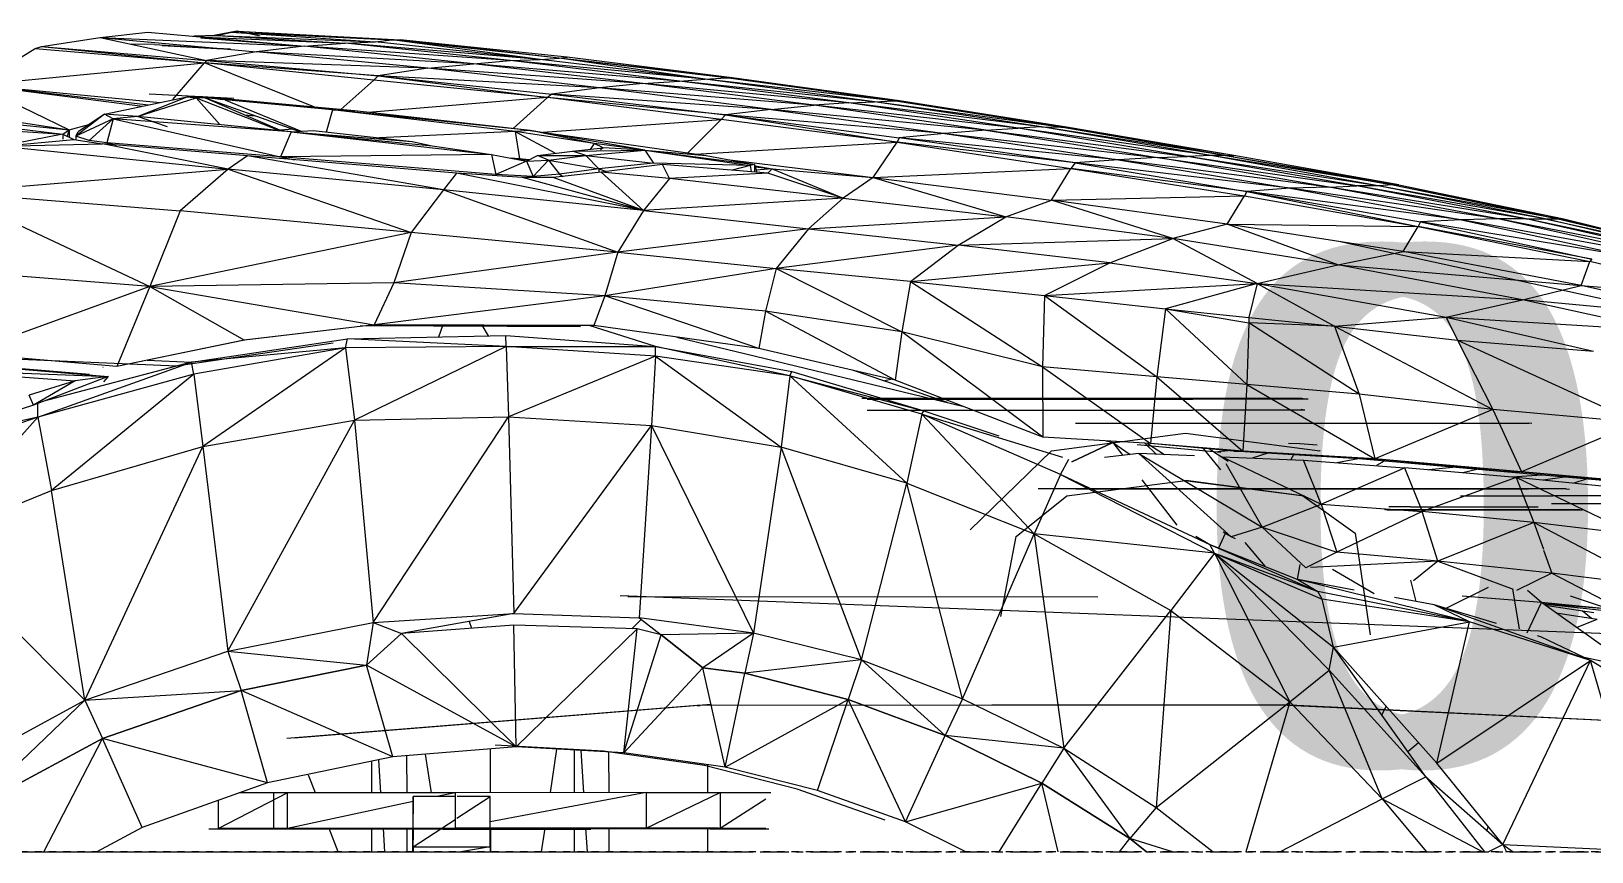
# Model space of a CAD drawing. Header units: inches. Extents: x -4169 to 1217, y -214 to 588.
# Drawn here: x -1953.85 to -1926.53, y 0 to 14.37 of the extents above; entities that cross this region are included whole.
import ezdxf

# ---------------------------------------------------------------- set-up
doc = ezdxf.new("R2010")
doc.units = ezdxf.units.IN
doc.header["$MEASUREMENT"] = 0
doc.linetypes.add('Aligning Line 1_8_', pattern=[0.25, 0.125, -0.125])
doc.linetypes.add('Grid Line 1_2_', pattern=[0.875, 0.5, -0.125, 0.125, -0.125])
for name, color, linetype, lineweight in [('0-1', 7, 'Continuous', 5), ('0-3', 7, 'Continuous', 9), ('A-FLOR-LEVL', 51, 'Continuous', 9), ('A-FLOR-LEVL-1', 51, 'Grid Line 1_2_', 9), ('A-GENM', 5, 'Continuous', 9), ('C-TOPO', 7, 'Continuous', 9), ('G-ANNO-SYMB', 111, 'Aligning Line 1_8_', 9), ('G-ANNO-SYMB-2', 147, 'Aligning Line 1_8_', 9)]:
    doc.layers.add(name, color=color, linetype=linetype, lineweight=lineweight)
doc.styles.add('Century Gothic', font='ufonts.com_century-gothic.ttf', dxfattribs={"height": 9})

# ---------------------------------------------------------------- blocks, each defined once
blk = doc.blocks.new('CTR - 2nd Phase_rvt-1-BUILDING ELEVATION - COURTYARD - LOOKING EAST')
at = {"layer": 'A-FLOR-LEVL', "insert": (-1932.82, 10.551), "char_height": 9, "width": 129.987, "attachment_point": 1, "style": 'Century Gothic'}
blk.add_mtext('0\' - 0" - 1ST FLOOR', dxfattribs=at)
blk = doc.blocks.new('Land_Rover_Evoque_-_SUV_Car_Vehicle_Automobile_13067 - Land Rover EVOQUE_dwg-1230547-BUILDING ELEVATION - COURTYARD - LOOKING EAST')
at = {"layer": 'A-GENM'}
for p, q in [((-1953.669, 14.1), (-1952.642, 14.254)), ((-1952.642, 14.254), (-1951.808, 14.349)), ((-1952.642, 14.254), (-1949.075, 14.102)), ((-1952.642, 14.254), (-1949.909, 14.006)), ((-1952.642, 14.254), (-1950.782, 13.852)), ((-1951.808, 14.349), (-1949.075, 14.102)), ((-1951.002, 14.276), (-1950.603, 14.291)), ((-1950.603, 14.291), (-1951.002, 14.276)), ((-1950.883, 14.252), (-1949.075, 14.102)), ((-1950.811, 14.259), (-1948.356, 14.159)), ((-1950.375, 14.346), (-1950.647, 14.289)), ((-1950.647, 14.289), (-1950.375, 14.346)), ((-1950.603, 14.291), (-1950.346, 14.348)), ((-1950.346, 14.348), (-1950.603, 14.291)), ((-1950.603, 14.291), (-1948.356, 14.159)), ((-1950.603, 14.291), (-1947.83, 14.178)), ((-1950.244, 14.366), (-1950.375, 14.346)), ((-1950.375, 14.346), (-1950.244, 14.366)), ((-1950.346, 14.348), (-1950.244, 14.366)), ((-1950.244, 14.366), (-1950.346, 14.348)), ((-1950.346, 14.348), (-1947.83, 14.178)), ((-1950.346, 14.348), (-1947.536, 14.216)), ((-1950.244, 14.366), (-1947.395, 14.214)), ((-1950.244, 14.366), (-1947.536, 14.216)), ((-1949.846, 14.276), (-1950.244, 14.366)), ((-1947.83, 14.178), (-1947.536, 14.216)), ((-1944.943, 13.873), (-1947.536, 14.216)), ((-1944.61, 13.891), (-1947.536, 14.216)), ((-1947.536, 14.216), (-1947.395, 14.214)), ((-1944.469, 13.909), (-1947.395, 14.214)), ((-1944.61, 13.891), (-1947.395, 14.214)), ((-1954.817, 13.427), (-1953.784, 14.061)), ((-1953.784, 14.061), (-1953.669, 14.1)), ((-1953.784, 14.061), (-1950.82, 13.814)), ((-1953.669, 14.1), (-1950.782, 13.852)), ((-1953.669, 14.1), (-1950.82, 13.814)), ((-1951.691, 14.135), (-1952.1, 14.136)), ((-1951.691, 14.135), (-1950.498, 14.059)), ((-1951.556, 14.115), (-1950.498, 14.059)), ((-1951.556, 14.115), (-1950.362, 14.058)), ((-1949.909, 14.006), (-1950.782, 13.852)), ((-1949.075, 14.102), (-1949.909, 14.006)), ((-1946.905, 13.72), (-1949.909, 14.006)), ((-1946.11, 13.797), (-1949.909, 14.006)), ((-1949.075, 14.102), (-1948.356, 14.159)), ((-1946.11, 13.797), (-1949.075, 14.102)), ((-1945.468, 13.854), (-1949.075, 14.102)), ((-1948.356, 14.159), (-1947.83, 14.178)), ((-1945.468, 13.854), (-1948.356, 14.159)), ((-1944.943, 13.873), (-1948.356, 14.159)), ((-1944.943, 13.873), (-1947.83, 14.178)), ((-1954.817, 13.427), (-1950.82, 13.814)), ((-1951.374, 13.168), (-1950.82, 13.814)), ((-1950.782, 13.852), (-1950.82, 13.814)), ((-1947.779, 13.586), (-1950.82, 13.814)), ((-1948.904, 13.04), (-1950.82, 13.814)), ((-1947.855, 13.509), (-1950.82, 13.814)), ((-1946.905, 13.72), (-1950.782, 13.852)), ((-1950.782, 13.852), (-1947.779, 13.586)), ((-1946.905, 13.72), (-1947.779, 13.586)), ((-1946.905, 13.72), (-1946.11, 13.797)), ((-1943.145, 13.453), (-1946.905, 13.72)), ((-1943.902, 13.377), (-1946.905, 13.72)), ((-1946.11, 13.797), (-1945.468, 13.854)), ((-1943.145, 13.453), (-1946.11, 13.797)), ((-1942.504, 13.491), (-1946.11, 13.797)), ((-1945.468, 13.854), (-1944.943, 13.873)), ((-1942.504, 13.491), (-1945.468, 13.854)), ((-1942.054, 13.529), (-1945.468, 13.854)), ((-1944.943, 13.873), (-1944.61, 13.891)), ((-1942.054, 13.529), (-1944.943, 13.873)), ((-1944.61, 13.891), (-1944.469, 13.909)), ((-1942.054, 13.529), (-1944.61, 13.891)), ((-1941.683, 13.548), (-1944.61, 13.891)), ((-1941.58, 13.547), (-1944.61, 13.891)), ((-1941.58, 13.547), (-1944.469, 13.909)), ((-1954.817, 13.427), (-1953.185, 12.642)), ((-1954.817, 13.427), (-1951.902, 13.053)), ((-1954.817, 13.427), (-1951.798, 13.075)), ((-1954.817, 13.427), (-1951.593, 13.119)), ((-1948.432, 12.993), (-1947.855, 13.509)), ((-1947.779, 13.586), (-1947.855, 13.509)), ((-1944.813, 13.204), (-1947.855, 13.509)), ((-1943.902, 13.377), (-1947.779, 13.586)), ((-1947.779, 13.586), (-1944.737, 13.262)), ((-1947.779, 13.586), (-1944.813, 13.204)), ((-1943.145, 13.453), (-1943.902, 13.377)), ((-1943.145, 13.453), (-1942.504, 13.491)), ((-1939.539, 13.109), (-1943.145, 13.453)), ((-1940.142, 13.072), (-1943.145, 13.453)), ((-1942.504, 13.491), (-1942.054, 13.529)), ((-1939.539, 13.109), (-1942.504, 13.491)), ((-1939.089, 13.128), (-1942.504, 13.491)), ((-1942.054, 13.529), (-1941.683, 13.548)), ((-1939.089, 13.128), (-1942.054, 13.529)), ((-1938.756, 13.146), (-1942.054, 13.529)), ((-1938.756, 13.146), (-1941.683, 13.548)), ((-1941.683, 13.548), (-1941.58, 13.547)), ((-1938.653, 13.146), (-1941.58, 13.547)), ((-1938.756, 13.146), (-1941.58, 13.547)), ((-1956.35, 13.119), (-1953.185, 12.642)), ((-1952.569, 12.911), (-1951.119, 13.219)), ((-1951.992, 12.873), (-1951.119, 13.219)), ((-1951.992, 12.873), (-1950.962, 13.2)), ((-1951.786, 13.269), (-1950.306, 13.195)), ((-1950.901, 13.2), (-1951.119, 13.219)), ((-1951.119, 13.219), (-1950.808, 13.2)), ((-1950.85, 13.219), (-1951.119, 13.219)), ((-1951.119, 13.219), (-1950.962, 13.2)), ((-1950.551, 12.731), (-1950.962, 13.2)), ((-1950.808, 13.2), (-1950.962, 13.2)), ((-1950.962, 13.2), (-1949.507, 12.627)), ((-1948.193, 12.971), (-1950.85, 13.219)), ((-1948.576, 12.991), (-1950.85, 13.219)), ((-1950.85, 13.219), (-1950.503, 13.168)), ((-1950.462, 13.162), (-1950.808, 13.2)), ((-1950.808, 13.2), (-1949.173, 12.613)), ((-1950.808, 13.2), (-1949.465, 12.623)), ((-1948.576, 12.991), (-1950.462, 13.162)), ((-1950.462, 13.162), (-1949.125, 12.615)), ((-1944.813, 13.204), (-1947.948, 12.944)), ((-1945.416, 12.661), (-1944.813, 13.204)), ((-1944.737, 13.262), (-1944.813, 13.204)), ((-1941.696, 12.899), (-1944.813, 13.204)), ((-1941.773, 12.822), (-1944.813, 13.204)), ((-1943.902, 13.377), (-1944.737, 13.262)), ((-1940.9, 12.995), (-1944.737, 13.262)), ((-1944.737, 13.262), (-1941.696, 12.899)), ((-1940.9, 12.995), (-1943.902, 13.377)), ((-1940.142, 13.072), (-1943.902, 13.377)), ((-1939.539, 13.109), (-1939.089, 13.128)), ((-1939.089, 13.128), (-1938.756, 13.146)), ((-1936.163, 12.689), (-1939.089, 13.128)), ((-1935.829, 12.688), (-1939.089, 13.128)), ((-1935.829, 12.688), (-1938.756, 13.146)), ((-1938.756, 13.146), (-1938.653, 13.146)), ((-1935.726, 12.687), (-1938.653, 13.146)), ((-1935.829, 12.688), (-1938.653, 13.146)), ((-1959.879, 12.983), (-1953.299, 12.565)), ((-1957.807, 13.099), (-1953.299, 12.565)), ((-1957.807, 13.099), (-1953.185, 12.642)), ((-1952.569, 12.911), (-1953.068, 12.527)), ((-1952.569, 12.911), (-1953.031, 12.604)), ((-1951.992, 12.873), (-1952.569, 12.911)), ((-1952.415, 12.834), (-1952.569, 12.911)), ((-1951.992, 12.873), (-1952.415, 12.834)), ((-1949.298, 12.606), (-1951.992, 12.873)), ((-1951.465, 12.692), (-1951.992, 12.873)), ((-1950.116, 12.903), (-1949.932, 12.885)), ((-1948.576, 12.991), (-1948.686, 12.601)), ((-1945.114, 12.628), (-1948.576, 12.991)), ((-1945.38, 12.609), (-1948.576, 12.991)), ((-1948.576, 12.991), (-1948.193, 12.971)), ((-1945.114, 12.628), (-1948.193, 12.971)), ((-1941.696, 12.899), (-1941.773, 12.822)), ((-1940.9, 12.995), (-1941.696, 12.899)), ((-1937.858, 12.575), (-1941.696, 12.899)), ((-1941.696, 12.899), (-1938.656, 12.498)), ((-1941.696, 12.899), (-1938.692, 12.421)), ((-1940.9, 12.995), (-1940.142, 13.072)), ((-1937.139, 12.632), (-1940.9, 12.995)), ((-1940.9, 12.995), (-1937.858, 12.575)), ((-1939.539, 13.109), (-1940.142, 13.072)), ((-1937.139, 12.632), (-1940.142, 13.072)), ((-1936.573, 12.67), (-1940.142, 13.072)), ((-1936.163, 12.689), (-1939.539, 13.109)), ((-1936.573, 12.67), (-1939.539, 13.109)), ((-1953.299, 12.565), (-1953.185, 12.642)), ((-1953.185, 12.642), (-1953.221, 12.527)), ((-1953.185, 12.642), (-1952.84, 12.731)), ((-1953.185, 12.642), (-1953.185, 12.509)), ((-1952.415, 12.834), (-1953.068, 12.527)), ((-1953.068, 12.527), (-1953.031, 12.604)), ((-1952.415, 12.834), (-1952.837, 12.45)), ((-1952.415, 12.834), (-1952.528, 12.412)), ((-1949.298, 12.606), (-1952.415, 12.834)), ((-1952.415, 12.834), (-1949.487, 12.164)), ((-1949.271, 12.648), (-1949.487, 12.632)), ((-1949.298, 12.606), (-1949.487, 12.164)), ((-1949.298, 12.606), (-1948.914, 12.626)), ((-1949.298, 12.606), (-1947.182, 12.435)), ((-1949.298, 12.606), (-1946.833, 12.359)), ((-1949.298, 12.606), (-1945.795, 12.206)), ((-1948.914, 12.626), (-1947.182, 12.435)), ((-1945.38, 12.609), (-1947.755, 12.498)), ((-1945.114, 12.628), (-1945.38, 12.609)), ((-1943.996, 12.398), (-1945.38, 12.609)), ((-1945.38, 12.609), (-1944.683, 12.238)), ((-1945.38, 12.609), (-1945.302, 12.129)), ((-1945.114, 12.628), (-1942.035, 12.189)), ((-1943.11, 12.284), (-1945.114, 12.628)), ((-1943.996, 12.398), (-1945.114, 12.628)), ((-1944.897, 12.597), (-1941.773, 12.822)), ((-1942.356, 12.234), (-1941.773, 12.822)), ((-1938.692, 12.421), (-1941.773, 12.822)), ((-1937.858, 12.575), (-1938.656, 12.498)), ((-1937.139, 12.632), (-1937.858, 12.575)), ((-1937.858, 12.575), (-1934.136, 12.154)), ((-1937.858, 12.575), (-1934.816, 12.116)), ((-1937.139, 12.632), (-1936.573, 12.67)), ((-1937.139, 12.632), (-1934.136, 12.154)), ((-1937.139, 12.632), (-1933.61, 12.173)), ((-1936.163, 12.689), (-1936.573, 12.67)), ((-1933.199, 12.191), (-1936.573, 12.67)), ((-1933.61, 12.173), (-1936.573, 12.67)), ((-1932.941, 12.191), (-1936.163, 12.689)), ((-1933.199, 12.191), (-1936.163, 12.689)), ((-1936.163, 12.689), (-1935.829, 12.688)), ((-1932.941, 12.191), (-1935.829, 12.688)), ((-1932.799, 12.19), (-1935.829, 12.688)), ((-1935.829, 12.688), (-1935.726, 12.687)), ((-1932.799, 12.19), (-1935.726, 12.687)), ((-1953.299, 12.565), (-1954.371, 12.353)), ((-1954.371, 12.353), (-1953.105, 12.469)), ((-1954.371, 12.353), (-1952.604, 12.393)), ((-1954.371, 12.353), (-1950.405, 11.953)), ((-1953.299, 12.565), (-1953.105, 12.469)), ((-1953.299, 12.565), (-1953.299, 12.477)), ((-1953.105, 12.469), (-1952.604, 12.393)), ((-1953.068, 12.527), (-1953.068, 12.464)), ((-1952.837, 12.45), (-1953.068, 12.527)), ((-1952.528, 12.412), (-1952.837, 12.45)), ((-1950.064, 12.183), (-1952.604, 12.393)), ((-1950.405, 11.953), (-1952.604, 12.393)), ((-1949.487, 12.164), (-1952.528, 12.412)), ((-1952.528, 12.412), (-1952.356, 12.373)), ((-1947.182, 12.435), (-1946.833, 12.359)), ((-1946.833, 12.359), (-1945.795, 12.206)), ((-1944.376, 12.264), (-1943.839, 12.322)), ((-1943.996, 12.398), (-1944.066, 12.297)), ((-1943.11, 12.284), (-1943.996, 12.398)), ((-1943.839, 12.322), (-1943.996, 12.398)), ((-1943.839, 12.322), (-1943.884, 12.289)), ((-1943.11, 12.284), (-1943.839, 12.322)), ((-1942.227, 12.216), (-1938.692, 12.421)), ((-1939.112, 11.807), (-1938.692, 12.421)), ((-1938.656, 12.498), (-1938.692, 12.421)), ((-1935.575, 12.059), (-1938.692, 12.421)), ((-1938.692, 12.421), (-1935.65, 11.962)), ((-1934.816, 12.116), (-1938.656, 12.498)), ((-1935.575, 12.059), (-1938.656, 12.498)), ((-1950.064, 12.183), (-1950.405, 11.953)), ((-1946.406, 11.879), (-1950.064, 12.183)), ((-1946.632, 11.591), (-1950.064, 12.183)), ((-1945.795, 12.206), (-1949.487, 12.164)), ((-1945.715, 11.86), (-1949.487, 12.164)), ((-1949.487, 12.164), (-1949.24, 12.115)), ((-1945.795, 12.206), (-1945.178, 12.091)), ((-1945.795, 12.206), (-1945.715, 11.86)), ((-1945.178, 12.091), (-1945.715, 11.86)), ((-1945.302, 12.129), (-1945.465, 12.144)), ((-1945.302, 12.129), (-1945.464, 12.144)), ((-1945.302, 12.129), (-1945.392, 12.13)), ((-1945.302, 12.129), (-1945.364, 12.125)), ((-1945.302, 12.129), (-1945.139, 12.111)), ((-1945.302, 12.129), (-1945.178, 12.091)), ((-1945.139, 12.111), (-1945.302, 12.129)), ((-1945.178, 12.091), (-1944.988, 12.187)), ((-1945.178, 12.091), (-1944.794, 12.11)), ((-1945.178, 12.091), (-1945.062, 11.822)), ((-1944.794, 12.11), (-1945.062, 11.822)), ((-1944.988, 12.187), (-1944.376, 12.264)), ((-1944.794, 12.11), (-1944.988, 12.187)), ((-1944.988, 12.187), (-1944.144, 12.187)), ((-1944.794, 12.11), (-1944.144, 12.187)), ((-1944.794, 12.11), (-1943.912, 11.957)), ((-1944.794, 12.11), (-1944.601, 11.861)), ((-1944.376, 12.264), (-1943.11, 12.284)), ((-1944.144, 12.187), (-1944.376, 12.264)), ((-1944.144, 12.187), (-1943.11, 12.284)), ((-1944.144, 12.187), (-1942.955, 12.054)), ((-1944.144, 12.187), (-1943.912, 11.957)), ((-1942.955, 12.054), (-1943.912, 11.957)), ((-1942.8, 12.034), (-1943.872, 11.899)), ((-1943.11, 12.284), (-1942.035, 12.189)), ((-1943.11, 12.284), (-1941.187, 12.035)), ((-1943.11, 12.284), (-1941.263, 12.016)), ((-1943.11, 12.284), (-1942.955, 12.054)), ((-1941.263, 12.016), (-1942.955, 12.054)), ((-1940.954, 11.882), (-1942.8, 12.034)), ((-1942.679, 11.785), (-1942.8, 12.034)), ((-1942.035, 12.189), (-1941.187, 12.035)), ((-1941.62, 12.114), (-1939.112, 11.807)), ((-1941.187, 12.035), (-1941.263, 12.016)), ((-1941.187, 12.035), (-1941.15, 11.899)), ((-1941.187, 12.035), (-1941.187, 11.902)), ((-1935.575, 12.059), (-1935.65, 11.962)), ((-1934.816, 12.116), (-1935.575, 12.059)), ((-1931.813, 11.619), (-1935.575, 12.059)), ((-1935.575, 12.059), (-1932.572, 11.561)), ((-1934.136, 12.154), (-1934.816, 12.116)), ((-1931.131, 11.637), (-1934.816, 12.116)), ((-1934.816, 12.116), (-1931.813, 11.619)), ((-1934.136, 12.154), (-1933.61, 12.173)), ((-1931.131, 11.637), (-1934.136, 12.154)), ((-1934.136, 12.154), (-1930.645, 11.656)), ((-1933.199, 12.191), (-1933.61, 12.173)), ((-1930.272, 11.656), (-1933.61, 12.173)), ((-1930.645, 11.656), (-1933.61, 12.173)), ((-1932.941, 12.191), (-1933.199, 12.191)), ((-1930.015, 11.674), (-1933.199, 12.191)), ((-1930.272, 11.656), (-1933.199, 12.191)), ((-1932.941, 12.191), (-1930.015, 11.674)), ((-1932.941, 12.191), (-1929.911, 11.674)), ((-1932.941, 12.191), (-1932.799, 12.19)), ((-1929.911, 11.674), (-1932.799, 12.19)), ((-1955.285, 11.546), (-1950.405, 11.953)), ((-1950.405, 11.953), (-1951.242, 11.223)), ((-1946.632, 11.591), (-1950.405, 11.953)), ((-1950.405, 11.953), (-1947.2, 10.842)), ((-1946.406, 11.879), (-1946.632, 11.591)), ((-1945.253, 11.803), (-1946.406, 11.879)), ((-1943.13, 11.229), (-1946.406, 11.879)), ((-1945.062, 11.822), (-1945.715, 11.86)), ((-1945.715, 11.86), (-1945.715, 11.854)), ((-1944.715, 11.803), (-1945.253, 11.803)), ((-1943.13, 11.229), (-1945.253, 11.803)), ((-1944.601, 11.861), (-1945.062, 11.822)), ((-1943.872, 11.899), (-1944.715, 11.803)), ((-1943.13, 11.229), (-1944.715, 11.803)), ((-1943.912, 11.957), (-1944.601, 11.861)), ((-1944.601, 11.861), (-1944.538, 11.823)), ((-1943.912, 11.957), (-1943.917, 11.894)), ((-1943.912, 11.957), (-1943.781, 11.911)), ((-1942.679, 11.785), (-1943.872, 11.899)), ((-1943.872, 11.899), (-1943.13, 11.229)), ((-1942.679, 11.785), (-1943.13, 11.229)), ((-1940.954, 11.882), (-1942.679, 11.785)), ((-1939.638, 11.442), (-1942.679, 11.785)), ((-1941.263, 12.016), (-1941.578, 11.934)), ((-1941.263, 12.016), (-1941.249, 11.907)), ((-1941.18, 12.008), (-1940.88, 11.959)), ((-1941.174, 11.989), (-1940.88, 11.959)), ((-1940.88, 11.959), (-1941.159, 11.933)), ((-1940.88, 11.959), (-1940.954, 11.882)), ((-1939.638, 11.442), (-1940.954, 11.882)), ((-1940.88, 11.959), (-1939.112, 11.807)), ((-1940.88, 11.959), (-1939.638, 11.442)), ((-1939.112, 11.807), (-1939.638, 11.442)), ((-1939.112, 11.807), (-1935.65, 11.962)), ((-1939.112, 11.807), (-1936.79, 11.117)), ((-1939.112, 11.807), (-1935.992, 11.406)), ((-1935.992, 11.406), (-1935.65, 11.962)), ((-1932.572, 11.561), (-1935.65, 11.962)), ((-1935.65, 11.962), (-1932.61, 11.484)), ((-1955.285, 11.546), (-1951.242, 11.223)), ((-1955.285, 11.546), (-1951.777, 9.897)), ((-1946.632, 11.591), (-1947.2, 10.842)), ((-1943.13, 11.229), (-1946.632, 11.591)), ((-1946.632, 11.591), (-1943.581, 10.499)), ((-1935.992, 11.406), (-1932.61, 11.484)), ((-1932.913, 10.985), (-1932.61, 11.484)), ((-1932.572, 11.561), (-1932.61, 11.484)), ((-1932.61, 11.484), (-1929.569, 10.949)), ((-1931.813, 11.619), (-1932.572, 11.561)), ((-1928.811, 11.064), (-1932.572, 11.561)), ((-1932.572, 11.561), (-1929.531, 11.026)), ((-1932.572, 11.561), (-1929.569, 10.949)), ((-1931.131, 11.637), (-1931.813, 11.619)), ((-1928.168, 11.083), (-1931.813, 11.619)), ((-1931.813, 11.619), (-1928.811, 11.064)), ((-1931.131, 11.637), (-1930.645, 11.656)), ((-1927.679, 11.082), (-1931.131, 11.637)), ((-1928.168, 11.083), (-1931.131, 11.637)), ((-1927.679, 11.082), (-1930.645, 11.656)), ((-1927.345, 11.082), (-1930.645, 11.656)), ((-1930.272, 11.656), (-1930.645, 11.656)), ((-1930.015, 11.674), (-1930.272, 11.656)), ((-1927.345, 11.082), (-1930.272, 11.656)), ((-1927.127, 11.081), (-1930.272, 11.656)), ((-1930.015, 11.674), (-1929.911, 11.674)), ((-1930.015, 11.674), (-1927.127, 11.081)), ((-1929.911, 11.674), (-1927.022, 11.08)), ((-1929.911, 11.674), (-1927.127, 11.081)), ((-1951.242, 11.223), (-1951.777, 9.897)), ((-1947.2, 10.842), (-1951.242, 11.223)), ((-1943.13, 11.229), (-1943.581, 10.499)), ((-1939.638, 11.442), (-1943.13, 11.229)), ((-1943.13, 11.229), (-1940.242, 10.904)), ((-1939.638, 11.442), (-1940.242, 10.904)), ((-1939.638, 11.442), (-1936.79, 11.117)), ((-1936.79, 11.117), (-1935.992, 11.406)), ((-1932.913, 10.985), (-1935.992, 11.406)), ((-1933.865, 10.736), (-1935.992, 11.406)), ((-1940.242, 10.904), (-1936.79, 11.117)), ((-1937.625, 10.618), (-1936.79, 11.117)), ((-1933.865, 10.736), (-1936.79, 11.117)), ((-1932.913, 10.985), (-1933.865, 10.736)), ((-1930.978, 10.277), (-1932.913, 10.985)), ((-1929.834, 10.507), (-1932.913, 10.985)), ((-1932.913, 10.985), (-1929.569, 10.949)), ((-1929.834, 10.507), (-1929.569, 10.949)), ((-1929.531, 11.026), (-1929.569, 10.949)), ((-1926.529, 10.375), (-1929.569, 10.949)), ((-1929.569, 10.949), (-1926.566, 10.336)), ((-1928.811, 11.064), (-1929.531, 11.026)), ((-1925.808, 10.413), (-1929.531, 11.026)), ((-1929.531, 11.026), (-1926.529, 10.375)), ((-1928.168, 11.083), (-1928.811, 11.064)), ((-1925.204, 10.413), (-1928.811, 11.064)), ((-1928.811, 11.064), (-1925.808, 10.413)), ((-1924.754, 10.413), (-1928.168, 11.083)), ((-1927.679, 11.082), (-1928.168, 11.083)), ((-1925.204, 10.413), (-1928.168, 11.083)), ((-1924.754, 10.413), (-1927.679, 11.082)), ((-1924.418, 10.393), (-1927.679, 11.082)), ((-1927.679, 11.082), (-1927.345, 11.082)), ((-1924.418, 10.393), (-1927.345, 11.082)), ((-1927.345, 11.082), (-1924.238, 10.392)), ((-1927.345, 11.082), (-1927.127, 11.081)), ((-1924.238, 10.392), (-1927.127, 11.081)), ((-1927.127, 11.081), (-1927.022, 11.08)), ((-1927.127, 11.081), (-1924.134, 10.372)), ((-1927.022, 11.08), (-1924.134, 10.372)), ((-1947.2, 10.842), (-1951.777, 9.897)), ((-1947.2, 10.842), (-1947.505, 9.958)), ((-1943.581, 10.499), (-1947.2, 10.842)), ((-1940.242, 10.904), (-1943.581, 10.499)), ((-1940.242, 10.904), (-1940.81, 10.213)), ((-1940.242, 10.904), (-1937.625, 10.618)), ((-1937.625, 10.618), (-1933.865, 10.736)), ((-1934.969, 10.313), (-1933.865, 10.736)), ((-1932.39, 9.95), (-1933.865, 10.736)), ((-1930.978, 10.277), (-1933.865, 10.736)), ((-1930.957, 10.69), (-1924.064, 9.185)), ((-1943.581, 10.499), (-1947.505, 9.958)), ((-1943.581, 10.499), (-1943.808, 9.731)), ((-1943.581, 10.499), (-1940.81, 10.213)), ((-1937.625, 10.618), (-1940.81, 10.213)), ((-1938.461, 9.984), (-1937.625, 10.618)), ((-1934.969, 10.313), (-1937.625, 10.618)), ((-1930.978, 10.277), (-1929.834, 10.507)), ((-1926.717, 9.914), (-1929.834, 10.507)), ((-1929.834, 10.507), (-1926.566, 10.336)), ((-1951.777, 9.897), (-1955.165, 10.164)), ((-1940.81, 10.213), (-1943.808, 9.731)), ((-1940.81, 10.213), (-1940.999, 9.464)), ((-1938.461, 9.984), (-1940.81, 10.213)), ((-1940.81, 10.213), (-1938.611, 9.1)), ((-1938.461, 9.984), (-1934.969, 10.313)), ((-1936.113, 9.736), (-1934.969, 10.313)), ((-1934.969, 10.313), (-1932.39, 9.95)), ((-1932.39, 9.95), (-1930.978, 10.277)), ((-1927.745, 9.664), (-1930.978, 10.277)), ((-1930.978, 10.277), (-1926.717, 9.914)), ((-1926.717, 9.914), (-1926.566, 10.336)), ((-1926.529, 10.375), (-1926.566, 10.336)), ((-1923.949, 9.686), (-1926.566, 10.336)), ((-1951.777, 9.897), (-1955.007, 8.723)), ((-1951.777, 9.897), (-1952.35, 8.495)), ((-1947.505, 9.958), (-1951.777, 9.897)), ((-1951.777, 9.897), (-1947.849, 9.228)), ((-1951.777, 9.897), (-1950.119, 8.958)), ((-1947.505, 9.958), (-1947.849, 9.228)), ((-1943.808, 9.731), (-1947.505, 9.958)), ((-1938.461, 9.984), (-1938.611, 9.1)), ((-1938.461, 9.984), (-1936.113, 9.736)), ((-1938.461, 9.984), (-1936.147, 8.488)), ((-1936.113, 9.736), (-1932.39, 9.95)), ((-1932.39, 9.95), (-1933.996, 9.507)), ((-1932.39, 9.95), (-1932.534, 9.355)), ((-1932.39, 9.95), (-1931.035, 9.202)), ((-1932.39, 9.95), (-1929.081, 9.357)), ((-1932.39, 9.95), (-1927.745, 9.664)), ((-1927.745, 9.664), (-1926.717, 9.914)), ((-1924.061, 9.32), (-1926.717, 9.914)), ((-1926.717, 9.914), (-1923.949, 9.686)), ((-1943.808, 9.731), (-1947.849, 9.228)), ((-1943.808, 9.731), (-1944, 9.212)), ((-1940.999, 9.464), (-1943.808, 9.731)), ((-1941.112, 8.811), (-1943.808, 9.731)), ((-1936.113, 9.736), (-1936.147, 8.488)), ((-1936.113, 9.736), (-1933.996, 9.507)), ((-1936.113, 9.736), (-1934.144, 8.316)), ((-1929.081, 9.357), (-1927.745, 9.664)), ((-1925.32, 9.128), (-1927.745, 9.664)), ((-1924.061, 9.32), (-1927.745, 9.664)), ((-1940.999, 9.464), (-1941.112, 8.811)), ((-1938.611, 9.1), (-1940.999, 9.464)), ((-1938.724, 8.256), (-1940.999, 9.464)), ((-1933.996, 9.507), (-1934.144, 8.316)), ((-1933.996, 9.507), (-1932.534, 9.355)), ((-1933.996, 9.507), (-1932.533, 9.259)), ((-1933.996, 9.507), (-1932.568, 8.183)), ((-1932.534, 9.355), (-1931.035, 9.202)), ((-1932.534, 9.355), (-1932.533, 9.259)), ((-1931.035, 9.202), (-1929.081, 9.357)), ((-1929.081, 9.357), (-1928.883, 8.954)), ((-1929.081, 9.357), (-1926.503, 8.763)), ((-1929.081, 9.357), (-1925.32, 9.128)), ((-1947.849, 9.228), (-1950.121, 8.957)), ((-1947.849, 9.228), (-1950.119, 8.958)), ((-1947.849, 9.228), (-1950.119, 8.958)), ((-1948.314, 8.978), (-1945.543, 9.038)), ((-1948.314, 8.978), (-1945.543, 9.038)), ((-1948.09, 9.211), (-1944.236, 9.195)), ((-1947.849, 9.228), (-1944, 9.212)), ((-1944, 9.212), (-1947.849, 9.228)), ((-1944.001, 9.212), (-1947.849, 9.228)), ((-1947.849, 9.228), (-1947.849, 9.228)), ((-1946.645, 9.223), (-1946.719, 9.012)), ((-1945.845, 9.031), (-1945.958, 9.22)), ((-1945.543, 9.038), (-1942.925, 8.848)), ((-1945.538, 8.846), (-1945.543, 9.038)), ((-1945.543, 9.038), (-1942.925, 8.848)), ((-1942.925, 8.847), (-1944.083, 9.212)), ((-1941.113, 8.811), (-1944.001, 9.212)), ((-1941.112, 8.811), (-1944, 9.212)), ((-1941.112, 8.811), (-1944, 9.212)), ((-1938.611, 9.1), (-1938.724, 8.256)), ((-1936.147, 8.488), (-1938.611, 9.1)), ((-1936.143, 7.259), (-1938.611, 9.1)), ((-1932.533, 9.259), (-1932.568, 8.183)), ((-1931.035, 9.202), (-1932.533, 9.259)), ((-1930.606, 8.012), (-1932.533, 9.259)), ((-1931.035, 9.202), (-1928.883, 8.954)), ((-1931.035, 9.202), (-1928.262, 7.744)), ((-1931.035, 9.202), (-1930.606, 8.012)), ((-1957.311, 8.758), (-1951.305, 8.51)), ((-1950.119, 8.958), (-1952.353, 8.494)), ((-1950.121, 8.957), (-1952.353, 8.494)), ((-1950.119, 8.958), (-1952.35, 8.495)), ((-1950.119, 8.958), (-1952.35, 8.495)), ((-1951.305, 8.51), (-1948.567, 8.913)), ((-1951.044, 8.573), (-1948.314, 8.978)), ((-1948.348, 8.825), (-1951.044, 8.573)), ((-1948.348, 8.825), (-1951.003, 8.361)), ((-1948.348, 8.825), (-1950.844, 7.094)), ((-1948.348, 8.825), (-1948.314, 8.978)), ((-1945.538, 8.846), (-1948.348, 8.825)), ((-1948.348, 8.825), (-1948.189, 7.557)), ((-1945.538, 8.846), (-1948.314, 8.978)), ((-1945.538, 8.846), (-1948.189, 7.557)), ((-1945.538, 8.846), (-1942.925, 8.848)), ((-1942.92, 8.675), (-1945.538, 8.846)), ((-1945.538, 8.846), (-1945.495, 7.617)), ((-1942.925, 8.848), (-1940.537, 8.408)), ((-1940.572, 8.331), (-1942.925, 8.848)), ((-1942.92, 8.675), (-1942.925, 8.848)), ((-1942.925, 8.848), (-1940.537, 8.408)), ((-1942.548, 9.01), (-1937.545, 7.8)), ((-1942.548, 9.01), (-1937.545, 7.8)), ((-1938.725, 8.256), (-1941.113, 8.811)), ((-1938.724, 8.256), (-1941.112, 8.811)), ((-1938.724, 8.256), (-1941.112, 8.811)), ((-1928.883, 8.954), (-1926.503, 8.763)), ((-1928.883, 8.954), (-1925.728, 7.515)), ((-1928.883, 8.954), (-1928.262, 7.744)), ((-1952.83, 8.353), (-1956.221, 8.641)), ((-1955.894, 8.607), (-1952.506, 8.322)), ((-1952.353, 8.494), (-1955.011, 8.723)), ((-1952.35, 8.495), (-1955.007, 8.723)), ((-1952.35, 8.495), (-1955.007, 8.723)), ((-1953.734, 7.61), (-1951.044, 8.573)), ((-1951.044, 8.573), (-1953.656, 7.881)), ((-1951.044, 8.573), (-1953.656, 7.881)), ((-1952.594, 8.477), (-1952.598, 8.477)), ((-1952.353, 8.494), (-1952.35, 8.495)), ((-1951.822, 8.604), (-1951.044, 8.573)), ((-1951.003, 8.361), (-1951.044, 8.573)), ((-1942.92, 8.675), (-1945.495, 7.617)), ((-1942.92, 8.675), (-1942.993, 7.465)), ((-1940.572, 8.331), (-1942.92, 8.675)), ((-1942.92, 8.675), (-1940.72, 7.082)), ((-1934.144, 8.316), (-1936.147, 8.488)), ((-1936.147, 8.488), (-1934.257, 7.145)), ((-1936.147, 8.488), (-1936.143, 7.259)), ((-1955.892, 8.454), (-1952.506, 8.322)), ((-1955.892, 8.454), (-1953.082, 8.245)), ((-1953.082, 8.245), (-1953.889, 7.994)), ((-1952.506, 8.322), (-1953.814, 7.821)), ((-1952.506, 8.322), (-1953.813, 7.821)), ((-1953.082, 8.245), (-1953.813, 7.821)), ((-1951.003, 8.361), (-1953.734, 7.61)), ((-1951.003, 8.361), (-1953.499, 6.323)), ((-1952.506, 8.322), (-1953.082, 8.245)), ((-1952.506, 8.322), (-1952.583, 8.225)), ((-1951.003, 8.361), (-1950.844, 7.094)), ((-1940.572, 8.331), (-1940.72, 7.082)), ((-1940.572, 8.331), (-1940.537, 8.408)), ((-1938.261, 7.66), (-1940.572, 8.331)), ((-1940.572, 8.331), (-1938.524, 6.451)), ((-1940.572, 8.331), (-1938.226, 7.718)), ((-1940.537, 8.408), (-1938.226, 7.718)), ((-1940.537, 8.408), (-1938.226, 7.718)), ((-1937.813, 7.864), (-1939.471, 8.429)), ((-1938.931, 8.245), (-1938.811, 8.275)), ((-1936.144, 7.259), (-1938.725, 8.256)), ((-1936.143, 7.259), (-1938.724, 8.256)), ((-1936.143, 7.259), (-1938.724, 8.256)), ((-1934.144, 8.316), (-1934.257, 7.145)), ((-1932.568, 8.183), (-1934.144, 8.316)), ((-1934.144, 8.316), (-1932.64, 7.012)), ((-1953.813, 7.821), (-1953.889, 7.994)), ((-1933.612, 7.938), (-1939.31, 7.937)), ((-1939.214, 7.924), (-1933.516, 7.925)), ((-1937.894, 7.934), (-1938.018, 7.934)), ((-1938.016, 7.934), (-1937.892, 7.934)), ((-1931.61, 7.938), (-1933.612, 7.938)), ((-1931.513, 7.925), (-1933.516, 7.925)), ((-1932.568, 8.183), (-1932.64, 7.012)), ((-1930.606, 8.012), (-1932.568, 8.183)), ((-1932.568, 8.183), (-1930.332, 6.879)), ((-1931.61, 7.938), (-1931.585, 7.935)), ((-1931.496, 7.923), (-1931.513, 7.925)), ((-1928.262, 7.744), (-1930.606, 8.012)), ((-1930.606, 8.012), (-1930.332, 6.879)), ((-1953.813, 7.821), (-1954.698, 7.532)), ((-1953.734, 7.61), (-1953.737, 7.85)), ((-1939.218, 7.732), (-1933.52, 7.733)), ((-1938.261, 7.66), (-1938.524, 6.451)), ((-1938.261, 7.66), (-1938.226, 7.718)), ((-1935.832, 6.606), (-1938.261, 7.66)), ((-1938.261, 7.66), (-1936.291, 5.569)), ((-1938.261, 7.66), (-1935.797, 6.909)), ((-1938.226, 7.718), (-1936.909, 7.281)), ((-1938.226, 7.718), (-1936.909, 7.281)), ((-1937.982, 7.922), (-1937.862, 7.922)), ((-1937.86, 7.922), (-1937.98, 7.922)), ((-1931.555, 7.734), (-1933.52, 7.733)), ((-1931.555, 7.734), (-1931.62, 7.743)), ((-1928.262, 7.744), (-1930.332, 6.879)), ((-1925.728, 7.515), (-1928.262, 7.744)), ((-1928.262, 7.744), (-1927.759, 6.65)), ((-1953.734, 7.61), (-1955.811, 6.898)), ((-1953.734, 7.61), (-1955.692, 5.438)), ((-1953.734, 7.61), (-1955.463, 7.226)), ((-1953.734, 7.61), (-1953.499, 6.323)), ((-1950.844, 7.094), (-1948.189, 7.557)), ((-1950.407, 3.512), (-1948.189, 7.557)), ((-1948.189, 7.557), (-1945.495, 7.617)), ((-1948.189, 7.557), (-1947.867, 4.014)), ((-1947.867, 4.014), (-1945.495, 7.617)), ((-1945.495, 7.617), (-1945.402, 4.17)), ((-1945.495, 7.617), (-1942.993, 7.465)), ((-1945.402, 4.17), (-1942.993, 7.465)), ((-1942.993, 7.465), (-1943.209, 4.095)), ((-1942.993, 7.465), (-1940.72, 7.082)), ((-1942.993, 7.465), (-1941.206, 3.827)), ((-1935.567, 7.505), (-1927.634, 7.506)), ((-1925.728, 7.515), (-1927.759, 6.65)), ((-1927.581, 7.499), (-1927.634, 7.506)), ((-1934.258, 7.145), (-1936.144, 7.259)), ((-1934.257, 7.145), (-1936.143, 7.259)), ((-1934.257, 7.145), (-1936.143, 7.259)), ((-1935.992, 7.018), (-1933.645, 7.326)), ((-1934.914, 7.163), (-1935.635, 6.829)), ((-1935.635, 6.829), (-1934.914, 7.163)), ((-1935.031, 7.192), (-1934.914, 7.163)), ((-1935.031, 7.192), (-1934.914, 7.163)), ((-1934.914, 7.163), (-1934.821, 7.179)), ((-1934.914, 7.163), (-1934.613, 6.954)), ((-1934.914, 7.163), (-1934.741, 6.94)), ((-1934.492, 7.128), (-1933.027, 6.995)), ((-1934.356, 7.151), (-1934.153, 6.958)), ((-1934.309, 7.148), (-1934.011, 6.953)), ((-1932.795, 7.012), (-1934.258, 7.145)), ((-1932.64, 7.012), (-1934.257, 7.145)), ((-1932.64, 7.012), (-1934.257, 7.145)), ((-1932.795, 7.012), (-1934.257, 7.145)), ((-1933.645, 7.326), (-1931.295, 7.019)), ((-1931.841, 7.153), (-1931.642, 7.147)), ((-1931.642, 7.147), (-1931.341, 7.124)), ((-1953.499, 6.323), (-1950.844, 7.094)), ((-1952.911, 2.656), (-1950.844, 7.094)), ((-1950.844, 7.094), (-1950.407, 3.512)), ((-1940.72, 7.082), (-1941.206, 3.827)), ((-1939.318, 3.358), (-1940.72, 7.082)), ((-1938.524, 6.451), (-1940.72, 7.082)), ((-1937.416, 5.635), (-1935.992, 7.018)), ((-1935.832, 6.606), (-1935.684, 6.874)), ((-1934.462, 6.971), (-1935.063, 6.904)), ((-1933.487, 6.932), (-1934.462, 6.971)), ((-1934.462, 6.971), (-1932.304, 5.684)), ((-1934.462, 6.971), (-1932.845, 5.511)), ((-1933.334, 7.061), (-1933.031, 6.688)), ((-1933.217, 7.05), (-1932.898, 6.841)), ((-1932.895, 7.021), (-1933.135, 6.997)), ((-1933.001, 6.913), (-1931.578, 6.856)), ((-1933.001, 6.913), (-1931.268, 6.088)), ((-1930.603, 6.879), (-1932.795, 7.012)), ((-1930.332, 6.879), (-1932.795, 7.012)), ((-1932.795, 7.012), (-1932.64, 7.012)), ((-1930.332, 6.879), (-1932.64, 7.012)), ((-1930.332, 6.879), (-1932.64, 7.012)), ((-1932.204, 6.976), (-1932.478, 6.892)), ((-1931.752, 6.948), (-1931.798, 6.865)), ((-1931.578, 6.856), (-1929.811, 6.723)), ((-1931.268, 6.088), (-1931.578, 6.856)), ((-1931.288, 7.018), (-1931.295, 7.019)), ((-1930.62, 6.88), (-1930.994, 6.812)), ((-1928.068, 6.649), (-1930.603, 6.879)), ((-1930.332, 6.879), (-1930.603, 6.879)), ((-1930.332, 6.879), (-1927.759, 6.65)), ((-1927.759, 6.65), (-1930.332, 6.879)), ((-1928.068, 6.649), (-1930.332, 6.879)), ((-1930.168, 6.839), (-1930.301, 6.76)), ((-1935.832, 6.606), (-1936.291, 5.569)), ((-1935.832, 6.606), (-1933.136, 5.225)), ((-1935.813, 6.597), (-1933.218, 5.378)), ((-1932.935, 6.797), (-1932.304, 5.684)), ((-1931.268, 6.088), (-1929.811, 6.723)), ((-1927.853, 6.551), (-1929.811, 6.723)), ((-1929.811, 6.723), (-1929.501, 5.955)), ((-1928.964, 6.73), (-1929.385, 6.686)), ((-1928.543, 6.692), (-1928.79, 6.634)), ((-1927.759, 6.65), (-1928.068, 6.649)), ((-1925.457, 6.421), (-1928.068, 6.649)), ((-1927.408, 6.592), (-1927.932, 6.558)), ((-1927.759, 6.65), (-1925.148, 6.421)), ((-1925.148, 6.421), (-1927.759, 6.65)), ((-1925.457, 6.421), (-1927.759, 6.65)), ((-1955.692, 5.438), (-1953.499, 6.323)), ((-1952.911, 2.656), (-1953.499, 6.323)), ((-1939.318, 3.358), (-1938.524, 6.451)), ((-1937.547, 2.677), (-1938.524, 6.451)), ((-1938.524, 6.451), (-1936.291, 5.569)), ((-1926.982, 6.355), (-1936.224, 6.353)), ((-1935.722, 6.23), (-1933.643, 6.5)), ((-1935.565, 6.353), (-1927.633, 6.354)), ((-1934.41, 6.513), (-1933.794, 5.718)), ((-1933.654, 6.502), (-1931.564, 6.231)), ((-1933.643, 6.5), (-1931.564, 6.231)), ((-1933.601, 6.494), (-1933.637, 6.499)), ((-1931.561, 6.226), (-1933.637, 6.499)), ((-1927.853, 6.551), (-1929.501, 5.955)), ((-1926.128, 6.38), (-1927.853, 6.551)), ((-1925.778, 5.554), (-1927.853, 6.551)), ((-1927.853, 6.551), (-1927.543, 5.763)), ((-1927.579, 6.347), (-1927.633, 6.354)), ((-1927.007, 6.556), (-1927.383, 6.505)), ((-1926.982, 6.355), (-1926.921, 6.346)), ((-1926.629, 6.523), (-1926.846, 6.451)), ((-1936.607, 5.519), (-1935.722, 6.23)), ((-1932.304, 5.684), (-1931.268, 6.088)), ((-1931.561, 6.226), (-1931.595, 6.23)), ((-1930.675, 5.573), (-1931.595, 6.23)), ((-1931.268, 6.088), (-1929.501, 5.955)), ((-1931.268, 6.088), (-1930.996, 5.243)), ((-1929.705, 6.038), (-1930.086, 6.037)), ((-1929.705, 6.038), (-1928.783, 6.039)), ((-1928.831, 6.232), (-1928.375, 6.233)), ((-1928.783, 6.039), (-1927.858, 6.038)), ((-1928.375, 6.233), (-1927.214, 6.232)), ((-1927.858, 6.038), (-1927.468, 6.039)), ((-1924.389, 6.094), (-1927.239, 6.093)), ((-1926.065, 6.233), (-1927.214, 6.232)), ((-1929.501, 5.955), (-1930.996, 5.243)), ((-1930.158, 5.995), (-1926.77, 5.996)), ((-1930.143, 5.993), (-1926.755, 5.994)), ((-1930.129, 5.991), (-1926.74, 5.992)), ((-1930.111, 5.989), (-1926.722, 5.989)), ((-1930.096, 5.987), (-1926.708, 5.988)), ((-1930.082, 5.985), (-1926.692, 5.985)), ((-1927.543, 5.763), (-1929.501, 5.955)), ((-1929.229, 5.09), (-1929.501, 5.955)), ((-1927.543, 5.763), (-1929.229, 5.09)), ((-1925.429, 4.651), (-1927.543, 5.763)), ((-1925.778, 5.554), (-1927.543, 5.763)), ((-1927.543, 5.763), (-1927.379, 5.297)), ((-1937.547, 2.677), (-1936.291, 5.569)), ((-1936.876, 4.117), (-1936.607, 5.519)), ((-1933.136, 5.225), (-1936.291, 5.569)), ((-1936.291, 5.569), (-1935.775, 1.814)), ((-1936.291, 5.569), (-1933.902, 4.226)), ((-1933.462, 5.526), (-1933.218, 5.378)), ((-1933.462, 5.526), (-1933.218, 5.378)), ((-1932.95, 5.572), (-1933.064, 5.317)), ((-1932.845, 5.511), (-1932.986, 5.596)), ((-1932.304, 5.684), (-1932.845, 5.511)), ((-1932.768, 5.48), (-1932.845, 5.511)), ((-1932.304, 5.684), (-1930.996, 5.243)), ((-1932.304, 5.684), (-1931.537, 4.974)), ((-1930.403, 3.796), (-1930.669, 5.578)), ((-1955.692, 5.438), (-1952.911, 2.656)), ((-1933.136, 5.225), (-1933.902, 4.226)), ((-1933.218, 5.378), (-1931.678, 4.765)), ((-1933.136, 5.225), (-1933.218, 5.378)), ((-1933.218, 5.378), (-1931.327, 4.554)), ((-1933.218, 5.378), (-1931.678, 4.765)), ((-1933.136, 5.225), (-1931.82, 2.623)), ((-1933.136, 5.225), (-1931.131, 3.181)), ((-1933.136, 5.225), (-1931.055, 3.584)), ((-1933.136, 5.225), (-1931.249, 4.42)), ((-1933.136, 5.225), (-1931.327, 4.554)), ((-1932.248, 5.003), (-1932.597, 5.417)), ((-1930.996, 5.243), (-1931.537, 4.974)), ((-1929.229, 5.09), (-1930.996, 5.243)), ((-1927.374, 5.283), (-1927.232, 4.88)), ((-1931.642, 5.029), (-1931.69, 4.769)), ((-1929.229, 5.09), (-1931.453, 4.978)), ((-1930.34, 4.517), (-1931.073, 4.94)), ((-1929.229, 5.09), (-1929.654, 4.744)), ((-1927.232, 4.88), (-1929.229, 5.09)), ((-1929.229, 5.09), (-1927.909, 4.595)), ((-1930.692, 4.583), (-1931.678, 4.765)), ((-1928.672, 4.028), (-1931.678, 4.765)), ((-1931.678, 4.765), (-1931.327, 4.554)), ((-1930.692, 4.583), (-1931.678, 4.765)), ((-1929.606, 4.382), (-1929.698, 4.758)), ((-1927.232, 4.88), (-1927.85, 4.573)), ((-1925.429, 4.651), (-1927.232, 4.88)), ((-1927.232, 4.88), (-1926.321, 4.405)), ((-1921.985, 3.653), (-1943.54, 4.483)), ((-1935.18, 4.458), (-1943.408, 4.465)), ((-1928.672, 4.028), (-1931.327, 4.554)), ((-1931.249, 4.42), (-1931.327, 4.554)), ((-1931.055, 3.584), (-1931.249, 4.42)), ((-1928.672, 4.028), (-1931.249, 4.42)), ((-1929.293, 4.325), (-1929.986, 4.453)), ((-1929.293, 4.325), (-1929.986, 4.453)), ((-1928.347, 4.628), (-1929.086, 4.262)), ((-1927.412, 4.364), (-1928.798, 4.478)), ((-1927.799, 3.901), (-1927.913, 4.595)), ((-1927.412, 4.364), (-1927.655, 4.572)), ((-1926.221, 4.25), (-1926.904, 4.477)), ((-1947.867, 4.014), (-1945.402, 4.17)), ((-1945.402, 4.17), (-1947.366, 3.822)), ((-1945.402, 4.17), (-1943.209, 4.095)), ((-1935.775, 1.814), (-1933.902, 4.226)), ((-1933.902, 4.226), (-1934.157, 0.778)), ((-1933.902, 4.226), (-1931.82, 2.623)), ((-1928.198, 3.996), (-1929.293, 4.325)), ((-1926.556, 3.347), (-1929.293, 4.325)), ((-1928.672, 4.028), (-1929.293, 4.325)), ((-1928.198, 3.996), (-1929.293, 4.325)), ((-1927.661, 3.833), (-1927.412, 4.364)), ((-1925.796, 3.213), (-1927.412, 4.364)), ((-1926.221, 4.25), (-1927.412, 4.364)), ((-1926.221, 4.25), (-1927.381, 4.343)), ((-1924.917, 4.068), (-1927.369, 4.334)), ((-1927.349, 4.319), (-1926.495, 4.191)), ((-1927.157, 4.183), (-1926.435, 4.075)), ((-1926.702, 4.222), (-1926.534, 4.09)), ((-1950.407, 3.512), (-1947.867, 4.014)), ((-1947.867, 4.014), (-1947.981, 3.265)), ((-1947.867, 4.014), (-1947.366, 3.822)), ((-1945.402, 3.968), (-1947.366, 3.822)), ((-1946.185, 4.031), (-1946.141, 3.913)), ((-1943.246, 3.902), (-1945.402, 3.968)), ((-1945.362, 1.836), (-1945.402, 3.968)), ((-1945.362, 1.836), (-1943.246, 3.902)), ((-1943.475, 1.731), (-1943.246, 3.902)), ((-1943.175, 4.068), (-1943.335, 3.905)), ((-1942.823, 3.797), (-1943.246, 3.902)), ((-1943.209, 4.095), (-1942.823, 3.797)), ((-1941.206, 3.827), (-1943.209, 4.095)), ((-1941.206, 3.827), (-1942.823, 3.797)), ((-1941.206, 3.827), (-1942.091, 3.221)), ((-1941.206, 3.827), (-1941.359, 3.126)), ((-1939.318, 3.358), (-1941.206, 3.827)), ((-1931.055, 3.584), (-1928.672, 4.028)), ((-1929.243, 1.55), (-1928.672, 4.028)), ((-1926.556, 3.347), (-1928.672, 4.028)), ((-1926.799, 3.927), (-1926.435, 4.075)), ((-1947.366, 3.822), (-1947.981, 3.265)), ((-1947.981, 3.265), (-1947.366, 3.822)), ((-1945.362, 1.836), (-1947.366, 3.822)), ((-1943.475, 1.731), (-1942.823, 3.797)), ((-1942.091, 3.221), (-1942.823, 3.797)), ((-1942.823, 3.797), (-1942.091, 3.221)), ((-1931.131, 3.181), (-1931.055, 3.584)), ((-1929.434, 1.31), (-1931.055, 3.584)), ((-1931.055, 3.584), (-1929.243, 1.55)), ((-1927.409, 3.759), (-1927.479, 3.78)), ((-1927.409, 3.759), (-1927.479, 3.78)), ((-1926.556, 3.347), (-1927.409, 3.759)), ((-1952.911, 2.656), (-1950.407, 3.512)), ((-1950.407, 3.512), (-1950.176, 2.821)), ((-1950.407, 3.512), (-1947.981, 3.265)), ((-1939.318, 3.358), (-1941.359, 3.126)), ((-1939.318, 3.358), (-1939.549, 2.666)), ((-1939.318, 3.358), (-1937.547, 2.677)), ((-1939.318, 3.358), (-1937.854, 2.033)), ((-1929.243, 1.55), (-1926.556, 3.347)), ((-1928.087, 0.129), (-1926.556, 3.347)), ((-1925.796, 3.213), (-1926.664, 3.399)), ((-1924.518, 2.119), (-1926.556, 3.347)), ((-1925.587, 0.015), (-1926.556, 3.347)), ((-1947.981, 3.265), (-1950.176, 2.821)), ((-1950.176, 2.821), (-1947.981, 3.265)), ((-1945.362, 1.836), (-1947.981, 3.265)), ((-1947.518, 1.661), (-1947.981, 3.265)), ((-1943.475, 1.731), (-1942.091, 3.221)), ((-1941.359, 3.126), (-1942.091, 3.221)), ((-1941.705, 1.483), (-1942.091, 3.221)), ((-1942.091, 3.221), (-1941.359, 3.126)), ((-1941.705, 1.483), (-1941.359, 3.126)), ((-1939.549, 2.666), (-1941.359, 3.126)), ((-1941.359, 3.126), (-1939.549, 2.666)), ((-1931.82, 2.623), (-1931.131, 3.181)), ((-1930.201, 0.925), (-1931.131, 3.181)), ((-1931.131, 3.181), (-1929.434, 1.31)), ((-1952.911, 2.656), (-1950.176, 2.821)), ((-1950.176, 2.821), (-1952.602, 1.984)), ((-1952.602, 1.984), (-1950.176, 2.821)), ((-1947.518, 1.661), (-1950.176, 2.821)), ((-1949.713, 1.208), (-1950.176, 2.821)), ((-1955.297, 1.357), (-1952.911, 2.656)), ((-1952.911, 2.656), (-1954.911, 0.743)), ((-1952.911, 2.656), (-1952.602, 1.984)), ((-1942.19, 2.559), (-1949.377, 1.981)), ((-1941.955, 2.576), (-1949.246, 1.991)), ((-1931.983, 2.568), (-1942.19, 2.559)), ((-1942.19, 2.559), (-1942.138, 2.563)), ((-1931.933, 2.572), (-1942.138, 2.563)), ((-1941.955, 2.576), (-1942.006, 2.573)), ((-1941.705, 1.483), (-1939.549, 2.666)), ((-1940.087, 1.072), (-1939.549, 2.666)), ((-1937.854, 2.033), (-1939.549, 2.666)), ((-1938.545, 0.525), (-1939.549, 2.666)), ((-1939.549, 2.666), (-1937.854, 2.033)), ((-1937.547, 2.677), (-1937.854, 2.033)), ((-1937.547, 2.677), (-1935.775, 1.814)), ((-1934.157, 0.778), (-1931.82, 2.623)), ((-1931.82, 2.623), (-1932.587, 0)), ((-1925.62, 2.267), (-1931.983, 2.568)), ((-1925.62, 2.267), (-1931.933, 2.572)), ((-1931.82, 2.623), (-1930.201, 0.925)), ((-1930.204, 2.391), (-1930.131, 2.547)), ((-1952.602, 1.984), (-1954.911, 0.743)), ((-1954.911, 0.743), (-1952.602, 1.984)), ((-1953.629, 0), (-1952.602, 1.984)), ((-1949.713, 1.208), (-1952.602, 1.984)), ((-1951.907, 0.428), (-1952.602, 1.984)), ((-1949.192, 1.995), (-1949.246, 1.991)), ((-1938.545, 0.525), (-1937.854, 2.033)), ((-1936.159, 1.199), (-1937.854, 2.033)), ((-1937.854, 2.033), (-1936.159, 1.199)), ((-1935.775, 1.814), (-1937.854, 2.033)), ((-1947.518, 1.661), (-1949.713, 1.208)), ((-1947.52, 1.661), (-1947.518, 1.661)), ((-1945.362, 1.836), (-1947.518, 1.661)), ((-1947.272, 1.035), (-1947.273, 1.681)), ((-1946.954, 1.707), (-1946.85, 1.035)), ((-1945.808, 1.036), (-1945.809, 1.799)), ((-1943.831, 1.759), (-1945.721, 1.865)), ((-1945.721, 1.865), (-1945.717, 1.865)), ((-1943.475, 1.731), (-1945.362, 1.836)), ((-1944.653, 1.796), (-1944.768, 1.036)), ((-1944.348, 1.779), (-1944.346, 1.037)), ((-1944.179, 1.037), (-1944.225, 1.772)), ((-1942.062, 1.51), (-1943.833, 1.76)), ((-1942.058, 1.51), (-1943.833, 1.76)), ((-1943.736, 1.037), (-1943.737, 1.746)), ((-1941.705, 1.483), (-1943.475, 1.731)), ((-1935.775, 1.814), (-1936.159, 1.199)), ((-1935.775, 1.814), (-1934.157, 0.778)), ((-1935.775, 1.814), (-1934.619, 0.23)), ((-1929.751, 1.754), (-1929.566, 1.912)), ((-1947.896, 1.583), (-1947.895, 1.034)), ((-1947.774, 1.608), (-1947.735, 1.034)), ((-1940.444, 1.098), (-1942.062, 1.51)), ((-1942.005, 1.038), (-1942.005, 1.525)), ((-1940.087, 1.072), (-1941.705, 1.483)), ((-1928.087, 0.129), (-1929.243, 1.55)), ((-1949.713, 1.208), (-1951.907, 0.428)), ((-1948.876, 1.033), (-1948.995, 1.341)), ((-1938.902, 0.551), (-1940.444, 1.098)), ((-1938.545, 0.525), (-1936.159, 1.199)), ((-1936.905, 0), (-1936.159, 1.199)), ((-1934.619, 0.23), (-1936.159, 1.199)), ((-1935.873, 0), (-1936.159, 1.199)), ((-1936.159, 1.199), (-1934.619, 0.23)), ((-1930.201, 0.925), (-1929.434, 1.31)), ((-1929.434, 1.31), (-1928.087, 0.129)), ((-1929.434, 1.31), (-1928.412, 0)), ((-1950.572, 0.406), (-1950.573, 0.902)), ((-1949.365, 1.033), (-1950.572, 0.406)), ((-1949.365, 1.033), (-1950.21, 1.031)), ((-1949.611, 1.031), (-1949.611, 0.407)), ((-1946.432, 1.035), (-1949.365, 1.033)), ((-1949.365, 0.409), (-1949.365, 1.033)), ((-1947.164, 0.879), (-1949.365, 0.409)), ((-1947.164, 0.968), (-1947.171, 0.63)), ((-1947.164, 0.968), (-1947.165, 0.663)), ((-1946.432, 0.968), (-1947.164, 0.968)), ((-1947.162, 0.084), (-1947.164, 0.968)), ((-1946.432, 1.035), (-1946.748, 0.968)), ((-1943.088, 1.037), (-1946.432, 1.035)), ((-1946.432, 1.035), (-1946.432, 0.411)), ((-1946.398, 0.586), (-1945.815, 0.969)), ((-1945.815, 0.969), (-1946.397, 0.968)), ((-1943.088, 1.037), (-1945.815, 0.527)), ((-1945.815, 0.085), (-1945.815, 0.969)), ((-1943.088, 1.037), (-1941.793, 1.038)), ((-1943.088, 0.413), (-1941.793, 1.038)), ((-1943.088, 1.037), (-1943.088, 0.413)), ((-1941.793, 1.038), (-1940.905, 1.037)), ((-1941.793, 1.038), (-1941.792, 0.413)), ((-1941.792, 0.413), (-1940.99, 0.926)), ((-1938.545, 0.525), (-1940.087, 1.072)), ((-1931.99, 0), (-1930.201, 0.925)), ((-1930.201, 0.925), (-1929.422, 0)), ((-1930.201, 0.925), (-1928.44, 0)), ((-1947.171, 0.63), (-1947.173, 0)), ((-1947.162, 0.084), (-1946.432, 0.564)), ((-1934.157, 0.778), (-1934.619, 0.23)), ((-1934.157, 0.778), (-1933.16, 0)), ((-1951.907, 0.428), (-1952.705, 0)), ((-1949.564, 0.394), (-1950.744, 0.394)), ((-1949.365, 0.409), (-1950.572, 0.406)), ((-1950.572, 0.406), (-1950.519, 0.404)), ((-1950.342, 0.405), (-1949.611, 0.407)), ((-1949.603, 0.397), (-1949.78, 0.395)), ((-1948.482, 0.409), (-1949.611, 0.407)), ((-1949.611, 0.407), (-1949.48, 0.405)), ((-1946.644, 0.396), (-1949.564, 0.394)), ((-1947.163, 0.411), (-1949.365, 0.409)), ((-1949.365, 0.409), (-1948.482, 0.409)), ((-1948.476, 0), (-1948.634, 0.408)), ((-1946.435, 0.411), (-1948.482, 0.409)), ((-1947.894, 0.409), (-1947.893, 0)), ((-1947.692, 0.409), (-1947.664, 0)), ((-1947.271, 0), (-1947.271, 0.41)), ((-1947.172, 0), (-1947.171, 0.41)), ((-1947.169, 0), (-1947.17, 0.41)), ((-1947.166, 0.411), (-1947.168, 0)), ((-1946.644, 0.396), (-1944.055, 0.398)), ((-1943.86, 0.413), (-1946.435, 0.411)), ((-1945.815, 0.412), (-1943.088, 0.413)), ((-1945.806, 0), (-1945.807, 0.411)), ((-1944.862, 0.412), (-1944.924, 0)), ((-1944.345, 0.412), (-1944.345, 0)), ((-1944.114, 0), (-1944.14, 0.412)), ((-1941.964, 0.401), (-1944.055, 0.398)), ((-1943.286, 0.399), (-1944.055, 0.398)), ((-1942.756, 0.412), (-1943.86, 0.413)), ((-1943.734, 0), (-1943.735, 0.413)), ((-1943.088, 0.413), (-1941.792, 0.413)), ((-1941.817, 0.412), (-1942.756, 0.412)), ((-1942.004, 0), (-1942.004, 0.412)), ((-1941.964, 0.401), (-1940.939, 0.404)), ((-1941.792, 0.413), (-1940.989, 0.412)), ((-1937.491, 0), (-1938.545, 0.525)), ((-1928.363, 0.372), (-1928.343, 0.444)), ((-1947.162, 0.084), (-1947.165, 0)), ((-1947.162, 0.084), (-1945.815, 0.085)), ((-1945.815, 0.085), (-1946.331, 0)), ((-1945.815, 0.085), (-1945.817, 0)), ((-1934.797, 0), (-1934.619, 0.23)), ((-1934.324, 0), (-1934.619, 0.23)), ((-1934.619, 0.23), (-1934.325, 0)), ((-1933.873, 0), (-1934.619, 0.23)), ((-1928.344, 0), (-1928.087, 0.129)), ((-1928.087, 0.129), (-1928.023, 0)), ((-1928.087, 0.129), (-1925.587, 0.015)), ((-1928.087, 0.129), (-1927.906, 0))]:
    blk.add_line(p, q, dxfattribs=at)
blk = doc.blocks.new('Land_Rover_Evoque_-_SUV_Car_Vehicle_Automobile_13067 - Land_Rover_Evoque_-_SUV_Car_Vehicle_Automobile_13067-1230553-BUILDING ELEVATION - COURTYARD - LOOKING EAST')
blk.add_blockref('Land_Rover_Evoque_-_SUV_Car_Vehicle_Automobile_13067 - Land Rover EVOQUE_dwg-1230547-BUILDING ELEVATION - COURTYARD - LOOKING EAST', (0, 0))
blk = doc.blocks.new('CTR  - Topography_rvt-1-BUILDING ELEVATION - COURTYARD - LOOKING EAST')
at = {"layer": 'C-TOPO'}
blk.add_line((-1976.964, 0), (-1941.224, 0), dxfattribs=at)
blk.add_line((-1976.964, 0), (-1941.224, 0), dxfattribs=at)
blk.add_line((-1976.964, 0), (-1941.224, 0), dxfattribs=at)
at = {"layer": 'G-ANNO-SYMB-2'}
blk.add_line((-1910.915, 0), (-4072.019, 0), dxfattribs=at)
at = {"layer": '0-3'}
blk.add_blockref('Land_Rover_Evoque_-_SUV_Car_Vehicle_Automobile_13067 - Land_Rover_Evoque_-_SUV_Car_Vehicle_Automobile_13067-1230553-BUILDING ELEVATION - COURTYARD - LOOKING EAST', (0, 0), dxfattribs=at)
at = {"layer": 'A-FLOR-LEVL', "insert": (-1932.82, 10.551), "char_height": 9, "width": 129.987, "attachment_point": 1, "style": 'Century Gothic'}
blk.add_mtext('0\' - 0" - 1ST FLOOR', dxfattribs=at)
blk = doc.blocks.new('CTR - 1st Phase - Common Walls_rvt-1-BUILDING ELEVATION - COURTYARD - LOOKING EAST')
at = {"layer": 'G-ANNO-SYMB-2'}
blk.add_line((-1910.915, 0), (-4072.019, 0), dxfattribs=at)
at = {"layer": 'A-FLOR-LEVL', "insert": (-1932.82, 10.551), "char_height": 9, "width": 129.987, "attachment_point": 1, "style": 'Century Gothic'}
blk.add_mtext('0\' - 0" - 1ST FLOOR', dxfattribs=at)

msp = doc.modelspace()

# ---------------------------------------------------------------- linework, layer by layer
at = {"layer": 'A-FLOR-LEVL-1'}
msp.add_line((-4167.9645, 0), (-1814.9564, 0), dxfattribs=at)
at = {"layer": 'G-ANNO-SYMB'}
msp.add_line((-1910.9153, 0), (-4072.0193, 0), dxfattribs=at)

# ---------------------------------------------------------------- block references
at = {"layer": '0-1'}
for name in ['CTR - 2nd Phase_rvt-1-BUILDING ELEVATION - COURTYARD - LOOKING EAST', 'CTR - 1st Phase - Common Walls_rvt-1-BUILDING ELEVATION - COURTYARD - LOOKING EAST', 'CTR  - Topography_rvt-1-BUILDING ELEVATION - COURTYARD - LOOKING EAST']:
    msp.add_blockref(name, (0, 0), dxfattribs=at)

# ---------------------------------------------------------------- texts
at = {"layer": 'A-FLOR-LEVL', "insert": (-1933.5696, 10.5508), "char_height": 9, "width": 129.987, "attachment_point": 1, "style": 'Century Gothic'}
msp.add_mtext('0\' - 0" - 1ST FLOOR', dxfattribs=at)

doc.saveas('drawing.dxf')
